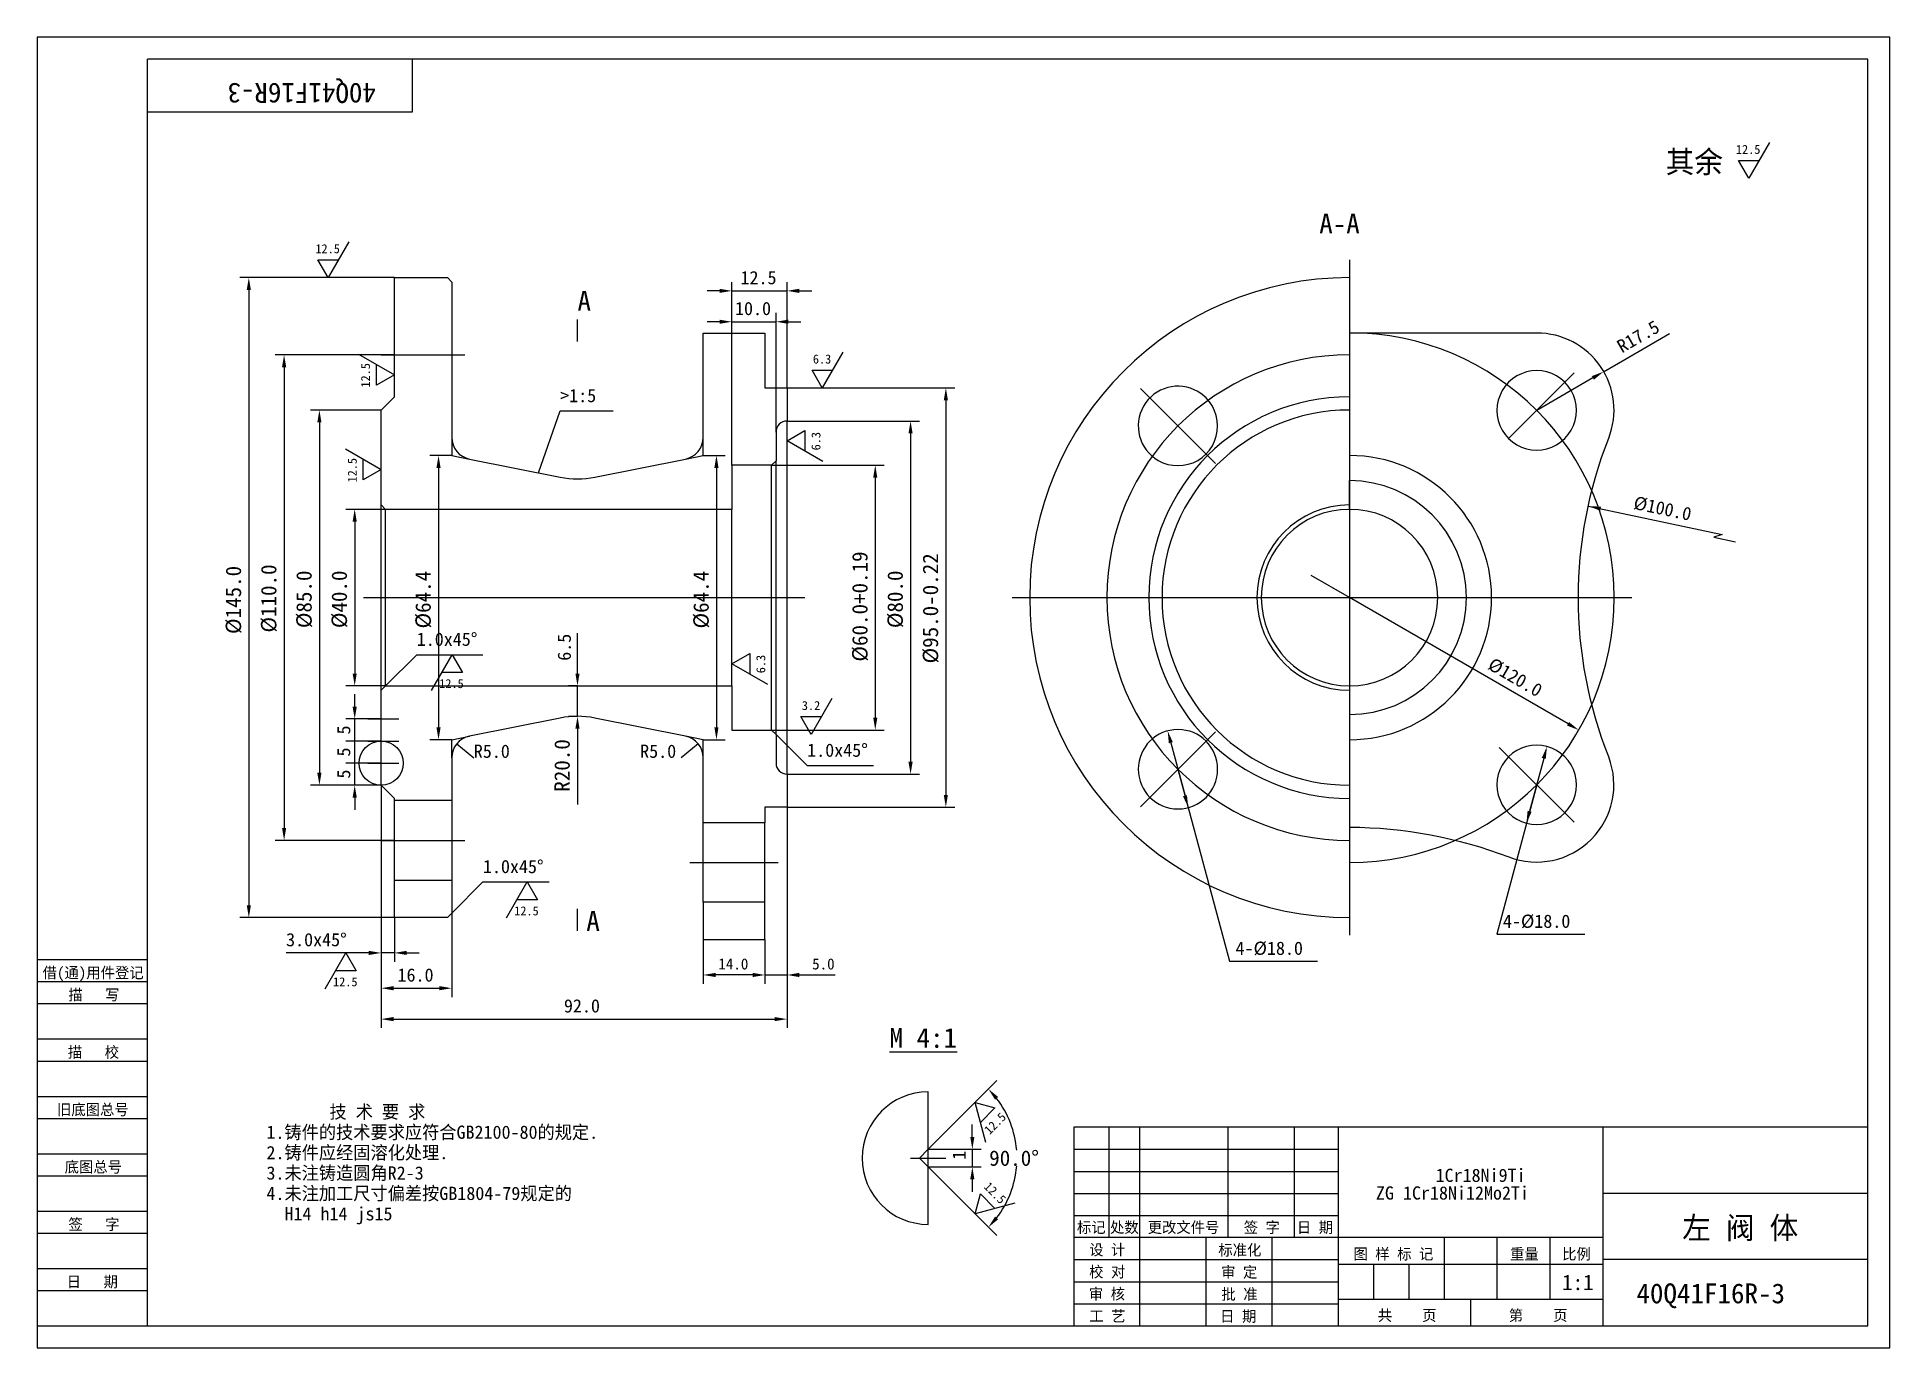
# Model space of a CAD drawing. Header units: metres. Extents: x 0 to 420, y 0 to 297.
import ezdxf

# ---------------------------------------------------------------- set-up
doc = ezdxf.new("R2010")
doc.units = ezdxf.units.M
for name, color, linetype in [('C', 6, 'Continuous'), ('D', 1, 'Continuous'), ('FL', 5, 'Continuous'), ('HA', 5, 'Continuous'), ('T', 7, 'Continuous'), ('TL', 4, 'Continuous')]:
    doc.layers.add(name, color=color, linetype=linetype)

# ---------------------------------------------------------------- blocks, each defined once
blk = doc.blocks.new('TUKUN3')
at = {"layer": 'FL'}
for p, q in [((420, 297), (0, 297)), ((0, 297), (0, 0)), ((420, 0), (420, 297)), ((0, 78), (25, 78)), ((0, 70), (25, 70)), ((0, 65), (25, 65)), ((0, 57), (25, 57)), ((0, 52), (25, 52)), ((243, 25), (243, 50)), ((250, 5), (250, 50)), ((270, 25), (270, 50)), ((285, 25), (285, 50)), ((0, 44), (25, 44)), ((235, 45), (295, 45)), ((0, 39), (25, 39)), ((235, 40), (295, 40)), ((235, 35), (295, 35)), ((0, 31), (25, 31)), ((235, 30), (295, 30)), ((0, 26), (25, 26)), ((280, 5), (280, 25)), ((0, 18), (25, 18)), ((235, 20), (295, 20)), ((0, 13), (25, 13)), ((235, 15), (295, 15)), ((235, 10), (295, 10)), ((0, 0), (420, 0))]:
    blk.add_line(p, q, dxfattribs=at)
at = {"layer": 'TL'}
for p, q in [((415, 292), (25, 292)), ((25, 5), (25, 292)), ((85, 292), (85, 280)), ((415, 5), (415, 292)), ((85, 280), (25, 280)), ((0, 88), (25, 88)), ((0, 83), (25, 83)), ((415, 50), (235, 50)), ((235, 50), (235, 5)), ((295, 5), (295, 50)), ((355, 5), (355, 50)), ((415, 35), (355, 35)), ((355, 25), (235, 25)), ((265, 5), (265, 25)), ((319, 11), (319, 25)), ((331, 11), (331, 25)), ((343, 11), (343, 25)), ((295, 19), (355, 19)), ((303, 11), (303, 19)), ((311, 11), (311, 19)), ((415, 20), (355, 20)), ((355, 11), (295, 11)), ((325, 5), (325, 11)), ((0, 5), (415, 5))]:
    blk.add_line(p, q, dxfattribs=at)
at = {"layer": 'T'}
for s, p in [('借(通)用件登记', (1.26, 83.76)), ('描   写', (7.09, 78.76)), ('描   校', (6.98, 65.76)), ('旧底图总号', (4.52, 52.76)), ('底图总号', (6.25, 39.76)), ('签   字', (7.1, 26.76)), ('标记', (235.71, 26.07)), ('处数', (243.22, 26.07)), ('更改文件号', (251.75, 26.07)), ('签 字', (273.53, 26.07)), ('日 期', (285.57, 26.07)), ('设 计', (238.5, 20.99)), ('标准化', (267.77, 20.93)), ('图 样 标 记', (298.4, 20.04)), ('重量', (333.88, 20.04)), ('比例', (345.7, 20.04)), ('校 对', (238.48, 15.99)), ('审 定', (268.39, 15.93)), ('日   期', (6.72, 13.76)), ('审 核', (238.41, 10.99)), ('批 准', (268.46, 10.93)), ('工 艺', (238.52, 5.99)), ('日 期', (268.18, 5.93)), ('共    页', (303.91, 6.13)), ('第    页', (333.62, 6.13))]:
    blk.add_text(s, height=2.5, dxfattribs=at).set_placement(p)

msp = doc.modelspace()

# ---------------------------------------------------------------- linework, layer by layer
at = {"layer": 'C'}
for p, q in [((297.5, 246.5), (297.5, 93.5)), ((78, 225), (97, 225)), ((348.41, 220.91), (333.56, 206.06)), ((250.12, 217.38), (267.09, 200.41)), ((74, 170), (174, 170)), ((221, 170), (361.5, 170)), ((75, 142.5), (82, 142.5)), ((267.09, 139.59), (250.12, 122.62)), ((75, 137.5), (82, 137.5)), ((331.44, 136.06), (348.41, 119.09)), ((75, 132.5), (82, 132.5)), ((78, 115), (97, 115)), ((148, 110), (168, 110)), ((198, 43), (206, 43))]:
    msp.add_line(p, q, dxfattribs=at)
for radius, start, end in [(60, 270, 90), (55, 90, 270)]:
    msp.add_arc((297.5, 170), radius, start, end, dxfattribs=at)
at = {"layer": 'D'}
for p, q in [((392.68, 273.11), (388, 265)), ((388, 265), (385.66, 269.06)), ((385.66, 269.06), (390.34, 269.06)), ((70.68, 250.61), (66, 242.5)), ((66, 242.5), (63.66, 246.56)), ((63.66, 246.56), (68.34, 246.56)), ((81, 242.5), (46, 242.5)), ((48, 239.7), (48, 100.3)), ((154.7, 239.5), (151.9, 239.5)), ((157.5, 200), (157.5, 241.5)), ((157.5, 239.5), (170, 239.5)), ((170, 217.5), (170, 241.5)), ((172.8, 239.5), (175.6, 239.5)), ((154.7, 232.5), (151.9, 232.5)), ((157.5, 200), (157.5, 234.5)), ((157.5, 232.5), (167.5, 232.5)), ((167.5, 207.5), (167.5, 234.5)), ((170.3, 232.5), (173.1, 232.5)), ((359.93, 223.98), (370.03, 229.81)), ((81, 225), (54, 225)), ((72.89, 225.18), (81, 220.5)), ((76.94, 218.16), (76.94, 222.84)), ((182.68, 225.61), (178, 217.5)), ((355.08, 221.18), (359.93, 223.98)), ((56, 222.2), (56, 117.8)), ((81, 220.5), (76.94, 218.16)), ((178, 217.5), (175.66, 221.56)), ((175.66, 221.56), (180.34, 221.56)), ((352.66, 219.78), (339.93, 212.43)), ((170, 217.5), (208, 217.5)), ((206, 214.7), (206, 125.3)), ((78, 212.5), (62, 212.5)), ((113.67, 198.27), (118.58, 212.28)), ((118.58, 212.28), (130.58, 212.28)), ((170, 210), (200, 210)), ((64, 209.7), (64, 130.3)), ((94, 206.3), (94, 202.2)), ((151, 202.2), (151, 206.3)), ((170, 205.5), (174.06, 207.84)), ((174.06, 207.84), (174.06, 203.16)), ((198, 207.2), (198, 132.8)), ((69.89, 203.68), (78, 199)), ((94, 202.2), (89, 202.2)), ((94, 202.2), (98.02, 201.4)), ((146.98, 201.4), (151, 202.2)), ((151, 202.2), (156, 202.2)), ((178.11, 200.82), (170, 205.5)), ((73.94, 196.66), (73.94, 201.34)), ((78, 199), (73.94, 196.66)), ((91, 199.4), (91, 140.6)), ((154, 199.4), (154, 140.6)), ((166.5, 200), (192, 200)), ((190, 197.2), (190, 142.8)), ((79, 190), (70, 190)), ((351.67, 190.72), (382, 184.3)), ((72, 187.2), (72, 152.8)), ((382, 184.3), (380.1, 183.68)), ((380.1, 183.68), (384.99, 182.64)), ((297.5, 170), (288.84, 175)), ((347.04, 141.4), (297.5, 170)), ((122.5, 155.6), (122.5, 161.98)), ((79, 150), (86.07, 157.07)), ((86.07, 157.07), (101.07, 157.07)), ((89.39, 148.96), (94.07, 157.07)), ((94.07, 157.07), (96.41, 153.02)), ((122.5, 152.8), (122.5, 155.6)), ((157.5, 155), (161.56, 157.34)), ((161.56, 157.34), (161.56, 152.66)), ((96.41, 153.02), (91.73, 153.02)), ((165.61, 150.32), (157.5, 155)), ((79, 150), (70, 150)), ((72, 145.3), (72, 148.1)), ((122.5, 150), (120.5, 150)), ((122.5, 143.1), (122.5, 150)), ((180.18, 147.11), (175.5, 139)), ((122.5, 143.1), (120.5, 143.1)), ((175.5, 139), (173.16, 143.06)), ((173.16, 143.06), (177.84, 143.06)), ((78, 142.5), (70, 142.5)), ((72, 127.5), (72, 142.5)), ((94, 137.8), (98.02, 138.6)), ((122.5, 140.3), (122.5, 123.1)), ((122.5, 140.3), (122.5, 137.5)), ((151, 137.8), (146.98, 138.6)), ((166.5, 140), (192, 140)), ((167.5, 139), (174.57, 131.93)), ((78, 137.5), (70, 137.5)), ((94, 137.8), (89, 137.8)), ((94, 133.7), (94, 137.8)), ((95.13, 136.87), (99, 133.7)), ((149.87, 136.87), (146, 133.7)), ((151, 133.7), (151, 137.8)), ((151, 137.8), (156, 137.8)), ((257, 137.1), (260.21, 125.12)), ((78, 132.5), (70, 132.5)), ((174.57, 131.93), (189.57, 131.93)), ((258.61, 131.11), (270.26, 87.64)), ((341.53, 133.56), (338.32, 121.58)), ((78, 127.5), (62, 127.5)), ((78, 127.5), (70, 127.5)), ((78, 127.5), (78, 87.5)), ((78, 127.5), (78, 79.5)), ((78, 127.5), (78, 72.5)), ((170, 130), (200, 130)), ((339.93, 127.57), (330.87, 93.77)), ((72, 124.7), (72, 121.9)), ((170, 122.5), (208, 122.5)), ((170, 122.5), (170, 82.5)), ((170, 122.5), (170, 72.5)), ((81, 115), (54, 115)), ((94, 98.5), (101.07, 105.57)), ((101.07, 105.57), (116.07, 105.57)), ((106.39, 97.46), (111.07, 105.57)), ((111.07, 105.57), (113.41, 101.52)), ((113.41, 101.52), (108.73, 101.52)), ((81, 97.5), (46, 97.5)), ((81, 97.5), (81, 87.5)), ((94, 98.5), (94, 79.5)), ((151, 92.5), (151, 82.5)), ((165, 92.5), (165, 82.5)), ((165, 92.5), (165, 82.5)), ((330.87, 93.77), (350.87, 93.77)), ((72.4, 89.5), (56.45, 89.5)), ((65.32, 81.39), (70, 89.5)), ((70, 89.5), (72.34, 85.44)), ((75.2, 89.5), (72.4, 89.5)), ((81, 89.5), (78, 89.5)), ((83.8, 89.5), (86.6, 89.5)), ((72.34, 85.44), (67.66, 85.44)), ((162.2, 84.5), (153.8, 84.5)), ((162.2, 84.5), (159.4, 84.5)), ((165, 84.5), (170, 84.5)), ((172.8, 84.5), (175.6, 84.5)), ((175.6, 84.5), (180.93, 84.5)), ((270.26, 87.64), (290.26, 87.64)), ((80.8, 81.5), (91.2, 81.5)), ((80.8, 74.5), (167.2, 74.5)), ((202, 45), (217.56, 60.56)), ((215.03, 46.56), (212.61, 55.61)), ((212.61, 55.61), (217.13, 54.39)), ((212, 47.8), (212, 50.6)), ((217.13, 54.39), (213.82, 51.08)), ((202, 45), (214, 45)), ((212, 45), (212, 41)), ((202, 41), (217.56, 25.44)), ((202, 41), (214, 41)), ((212, 38.2), (212, 35.4)), ((212.61, 30.39), (213.82, 34.92)), ((213.82, 34.92), (217.13, 31.61)), ((221.65, 32.82), (212.61, 30.39))]:
    msp.add_line(p, q, dxfattribs=at)
for start, end in [(4.77, 37.75), (322.25, 355.23)]:
    msp.add_arc((200, 43), 22.13, start, end, dxfattribs=at)
for points in [[(47.53, 239.7), (48.47, 239.7), (48, 242.5)], [(154.7, 239.97), (154.7, 239.03), (157.5, 239.5)], [(172.8, 239.97), (172.8, 239.03), (170, 239.5)], [(154.7, 232.97), (154.7, 232.03), (157.5, 232.5)], [(170.3, 232.97), (170.3, 232.03), (167.5, 232.5)], [(55.53, 222.2), (56.47, 222.2), (56, 225)], [(352.89, 219.37), (352.42, 220.18), (355.08, 221.18)], [(205.53, 214.7), (206.47, 214.7), (206, 217.5)], [(63.53, 209.7), (64.47, 209.7), (64, 212.5)], [(197.53, 207.2), (198.47, 207.2), (198, 210)], [(90.53, 199.4), (91.47, 199.4), (91, 202.2)], [(153.53, 199.4), (154.47, 199.4), (154, 202.2)], [(189.53, 197.2), (190.47, 197.2), (190, 200)], [(71.53, 187.2), (72.47, 187.2), (72, 190)], [(354.51, 190.6), (354.31, 189.69), (351.67, 190.72)], [(71.53, 152.8), (72.47, 152.8), (72, 150)], [(122.03, 152.8), (122.97, 152.8), (122.5, 150)], [(71.53, 145.3), (72.47, 145.3), (72, 142.5)], [(122.97, 140.3), (122.03, 140.3), (122.5, 143.1)], [(122.03, 140.3), (122.97, 140.3), (122.5, 143.1)], [(189.53, 142.8), (190.47, 142.8), (190, 140)], [(90.53, 140.6), (91.47, 140.6), (91, 137.8)], [(153.53, 140.6), (154.47, 140.6), (154, 137.8)], [(256.55, 136.98), (257.46, 137.22), (256.28, 139.8)], [(346.8, 141), (347.27, 141.8), (349.46, 140)], [(341.98, 133.44), (341.08, 133.68), (342.26, 136.27)], [(63.53, 130.3), (64.47, 130.3), (64, 127.5)], [(197.53, 132.8), (198.47, 132.8), (198, 130)], [(71.53, 124.7), (72.47, 124.7), (72, 127.5)], [(205.53, 125.3), (206.47, 125.3), (206, 122.5)], [(259.76, 125), (260.66, 125.24), (260.94, 122.42)], [(55.53, 117.8), (56.47, 117.8), (56, 115)], [(338.77, 121.46), (337.87, 121.71), (337.6, 118.88)], [(47.53, 100.3), (48.47, 100.3), (48, 97.5)], [(75.2, 89.97), (75.2, 89.03), (78, 89.5)], [(83.8, 89.97), (83.8, 89.03), (81, 89.5)], [(153.8, 84.97), (153.8, 84.03), (151, 84.5)], [(162.2, 84.97), (162.2, 84.03), (165, 84.5)], [(162.2, 84.97), (162.2, 84.03), (165, 84.5)], [(172.8, 84.97), (172.8, 84.03), (170, 84.5)], [(80.8, 81.97), (80.8, 81.03), (78, 81.5)], [(91.2, 81.97), (91.2, 81.03), (94, 81.5)], [(80.8, 74.97), (80.8, 74.03), (78, 74.5)], [(167.2, 74.97), (167.2, 74.03), (170, 74.5)], [(217.15, 56.24), (217.85, 56.86), (215.65, 58.65)], [(211.53, 47.8), (212.47, 47.8), (212, 45)], [(211.53, 38.2), (212.47, 38.2), (212, 41)], [(217.85, 29.14), (217.15, 29.76), (215.65, 27.35)]]:
    msp.add_solid(points, dxfattribs=at)
at = {"layer": 'HA'}
for p, q in [((297.5, 190), (297.5, 196.5)), ((297.5, 150), (297.5, 143.5))]:
    msp.add_line(p, q, dxfattribs=at)
msp.add_circle((78, 132.5), 5, dxfattribs=at)
msp.add_arc((202, 43), 15, 90, 270, dxfattribs=at)
at = {"layer": 'TL'}
for points in [[(79, 190), (78, 191), (78, 212.5), (81, 215.5), (81, 242.5), (93, 242.5), (94, 241.5), (94, 206.3, 0.36), (98.02, 201.4), (118.58, 197.28, 0.1), (126.42, 197.28), (146.98, 201.4, 0.36), (151, 206.3), (151, 229.93), (165, 229.93), (165, 217.5), (170, 217.5), (170, 210, 0.41), (167.5, 207.5), (167.5, 201), (166.5, 200), (157.5, 200), (157.5, 190), (79, 190)], [(297.5, 242.5, 1), (297.5, 97.5, 1)], [(297.5, 118, -0.09), (333.61, 111.25, 0.65), (356.25, 133.89, -0.19), (356.25, 206.11, 0.53), (339.93, 229.93), (297.5, 229.93)], [(297.5, 215.5, 1), (297.5, 124.5, 1)], [(297.5, 212.5, 1), (297.5, 127.5, 1)], [(297.5, 137.8, 1), (297.5, 202.2, 1)], [(297.5, 143.5, 1), (297.5, 196.5, 1)], [(297.5, 191, 1), (297.5, 149, 1)], [(297.5, 190, 1), (297.5, 150, 1)], [(297.5, 150, 1), (297.5, 190, 1)], [(94, 124), (81, 124), (81, 124.5), (78, 127.5), (78, 149), (79, 150), (157.5, 150), (157.5, 140), (166.5, 140), (167.5, 139), (167.5, 132.5, 0.41), (170, 130), (170, 122.5), (165, 122.5), (165, 119), (151, 119), (151, 133.7, 0.36), (146.98, 138.6), (126.42, 142.72, 0.1), (118.58, 142.72), (98.02, 138.6, 0.36), (94, 133.7), (94, 124)]]:
    msp.add_lwpolyline(points, format="xyb", dxfattribs=at)
for points in [[(122.5, 228), (122.5, 233)], [(170, 130), (170, 210)], [(166.5, 140), (166.5, 200)], [(167.5, 139), (167.5, 201)], [(78, 149), (78, 191)], [(79, 150), (79, 190)], [(157.5, 150), (157.5, 190)], [(81, 106), (81, 124)], [(94, 124), (94, 106)], [(151, 101), (151, 119)], [(165, 101), (165, 119)], [(94, 106), (94, 98.5), (93, 97.5), (81, 97.5), (81, 106), (94, 106)], [(151, 101), (151, 92.5), (165, 92.5), (165, 101), (151, 101)], [(122.5, 94.5), (122.5, 99.5)], [(202, 28), (202, 41), (200, 43), (202, 45), (202, 58)], [(202, 41), (202, 45)]]:
    msp.add_lwpolyline(points, dxfattribs=at)
for points in [[(346.29, 218.79, 1), (333.56, 206.06, 1)], [(263.11, 216.69, 1), (254.11, 201.1, 1)], [(267.61, 131.11, 1), (249.61, 131.11, 1)], [(333.56, 133.94, 1), (346.29, 121.21, 1)]]:
    msp.add_lwpolyline(points, format="xyb", close=True, dxfattribs=at)

# ---------------------------------------------------------------- block references
at = {"layer": 'T'}
msp.add_blockref('TUKUN3', (0, 0), dxfattribs=at)

# ---------------------------------------------------------------- texts
at = {"layer": 'D'}
for s, height, rotation, p in [('40Q41F16R-3', 4.5, 180, (76.82, 286.56)), ('R17.5', 3, 30, (359.26, 225.32)), ('12.5', 2.04, 90, (75.47, 217.59)), ('6.3', 2.04, 90, (177.57, 203.36)), ('12.5', 2.04, 90, (72.47, 196.09)), ('%%c100.0', 3, 348.04, (361.69, 190.13)), ('%%C145.0', 3.5, 90, (46.25, 161.75)), ('%%C110.0', 3.5, 90, (54.25, 162.08)), ('%%C60.0+0.19', 3.5, 90, (188.25, 155.5)), ('%%C95.0-0.22', 3.5, 90, (204.25, 155.08)), ('%%C85.0', 3.5, 90, (62.25, 163.08)), ('%%C40.0', 3.5, 90, (70.25, 163.08)), ('%%C64.4', 3.5, 90, (89.25, 163)), ('%%C64.4', 3.5, 90, (152.25, 163)), ('%%C80.0', 3.5, 90, (196.25, 163.08)), ('6.5', 3, 90, (121, 155.69)), ('6.3', 2.04, 90, (165.07, 152.86)), ('%%C120.0', 3, 330, (328.6, 153.98)), ('5', 3, 90, (71, 139)), ('5', 3, 90, (71, 134)), ('R20.0', 3.5, 90, (120.75, 126.02)), ('5', 3, 90, (71, 129)), ('12.5', 2.04, 45, (215.9, 48.19)), ('1', 3, 90, (210.5, 42.64)), ('12.5', 2.04, 315, (214.46, 36.37))]:
    msp.add_text(s, height=height, rotation=rotation, dxfattribs=at).set_placement(p)
for s, height, p in [('其余', 5, (369.16, 266.23)), ('12.5', 2.04, (385.09, 270.53)), ('A-A', 4.5, (290.64, 252.5)), ('12.5', 2.04, (63.09, 248.03)), ('12.5', 3, (159.46, 241)), ('A', 4.5, (122.5, 235)), ('10.0', 3, (158.21, 234)), ('6.3', 2.04, (175.86, 223.03)), ('>1:5', 3, (118.58, 214.28)), ('1.0x45%%d', 3, (86.07, 159.07)), ('12.5', 2.04, (91.16, 149.5)), ('3.2', 2.04, (173.36, 144.53)), ('R5.0', 3, (99, 133.7)), ('R5.0', 3, (136.71, 133.7)), ('1.0x45%%d', 3, (174.57, 133.93)), ('1.0x45%%d', 3, (101.07, 107.57)), ('12.5', 2.04, (108.16, 98)), ('A', 4.5, (124.5, 94.5)), ('4-%%c18.0', 3, (332.28, 95.18)), ('3.0x45%%D', 3, (56.45, 91)), ('14.0', 2.5, (154.43, 85.75)), ('5.0', 2.5, (175.69, 85.75)), ('4-%%c18.0', 3, (271.67, 89.06)), ('16.0', 3, (81.71, 83)), ('12.5', 2.04, (67.09, 81.93)), ('92.0', 3, (119.43, 76)), ('%%UM 4:1%%U', 4.5, (193.23, 68)), ('       技 术 要 求', 3, (52, 52)), ('1.铸件的技术要求应符合GB2100-80的规定.', 3, (52, 47.38)), ('2.铸件应经固溶化处理.', 3, (52, 42.76)), ('90.0%%d', 3.5, (215.83, 41.25)), ('3.未注铸造圆角R2-3', 3, (52, 38.14)), ('1Cr18Ni9Ti', 3, (317.01, 37.61)), ('4.未注加工尺寸偏差按GB1804-79规定的', 3, (52, 33.52)), ('ZG 1Cr18Ni12Mo2Ti', 3, (303.49, 33.61)), ('  H14 h14 js15', 3, (52, 28.9)), ('左 阀 体', 5, (372.92, 24.71)), ('1:1', 3.5, (345.69, 13.09)), ('40Q41F16R-3', 4.5, (362.54, 10.11))]:
    msp.add_text(s, height=height, dxfattribs=at).set_placement(p)

doc.saveas('drawing.dxf')
